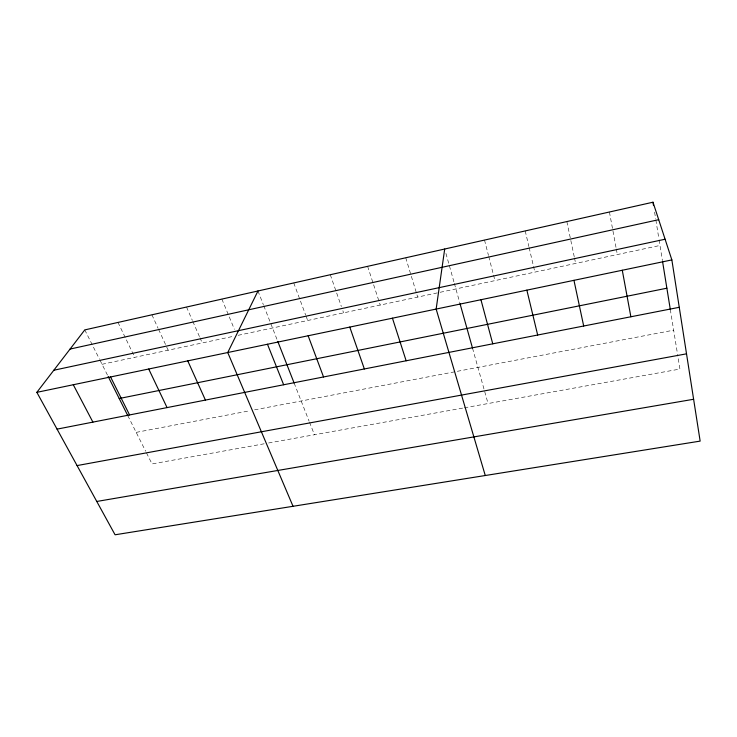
<?xml version="1.0" encoding="UTF-8"?>
<svg xmlns="http://www.w3.org/2000/svg" width="737" height="737" viewBox="0 0 737 737"><rect width="100%" height="100%" fill="white"/><g stroke="black" fill="none" stroke-linecap="round" stroke-linejoin="round"><path stroke-width="0.55" stroke-dasharray="3.69 2.76" d="M102.047 364.29L233.638 336.265M238.115 335.317L439.031 292.525M440.155 292.285L659.974 245.467M136.198 432.37L250.064 410.721M254.551 409.864L673.655 330.185M264.15 443.785L152.025 463.932L146.147 452.214M268.563 442.992L463.241 408.003M464.365 407.801L679.929 369.062L677.552 354.368M84.783 329.9L99.504 359.232M100.011 360.246L107.657 375.483M127.787 415.622L145.659 451.237M118.003 322.428L134.77 357.325M151.914 314.81L158.123 328.352M158.602 329.393L168.156 350.213M186.525 307.034L192.357 320.374M192.808 321.406L199.534 336.8M199.985 337.822L202.233 342.954M221.874 299.093L234.412 329.301M257.968 290.977L263.367 304.722M263.791 305.781L277.37 340.365M294.137 383.065L309.107 421.177M309.522 422.218L314.441 434.747M293.75 282.934L305.689 315.132M306.095 316.201L307.679 320.494M330.296 274.726L341.369 306.5M342.852 310.728L343.589 312.847M367.616 266.343L380.237 305.044M405.737 257.775L417.667 297.075M445.94 253.454L454.029 282.28M454.342 283.386L459.731 302.612M472.518 348.15L488.06 403.544M484.513 240.069L488.465 255.417M488.751 256.504L493.256 274.035M493.541 275.131L494.951 280.613M525.223 230.93L528.871 246.508M529.129 247.623L534.859 272.11M566.854 221.57L574.252 256.817M574.482 257.922L575.643 263.431M609.425 212.007L616.086 247.825M616.298 248.949L617.339 254.551M654.603 212.201L655.672 218.852M655.856 219.958L658.896 238.816M659.081 239.921L662.416 260.603M670.302 309.448L677.377 353.235"/><path stroke-width="1.11" d="M444.697 249.023L436.147 309.07L485.268 475.512M257.968 290.977L227.742 352.535L293.031 506.291M36.85 392.342L84.783 329.9L652.991 202.214L671.858 259.912L700.15 441.113L115.073 534.786L36.85 392.342L671.858 259.912M70.07 349.062L658.703 219.681M53.81 370.241L665.096 239.23M119.21 398.524L666.874 288.204M57.053 429.137L679.256 307.301M77.072 465.581L686.525 353.834M96.777 501.464L693.618 399.27M73.285 384.742L92.908 422.117M110.568 376.966L129.565 414.931M108.164 376.496L127.787 415.622M148.717 369.016L167.059 407.598M187.76 360.872L205.42 400.08M267.467 344.243L283.653 384.76M277.775 341.397L294.137 383.065M308.14 335.768L323.543 376.957M349.78 327.081L364.354 368.961M392.443 318.181L406.142 360.78M460.026 303.662L472.518 348.15M480.939 299.729L492.758 343.82M526.863 290.148L537.669 335.022M573.957 280.327L583.686 326.012M622.277 270.249L630.872 316.772M652.991 202.214L653.526 205.54M662.591 261.681L670.302 309.448"/></g></svg>
